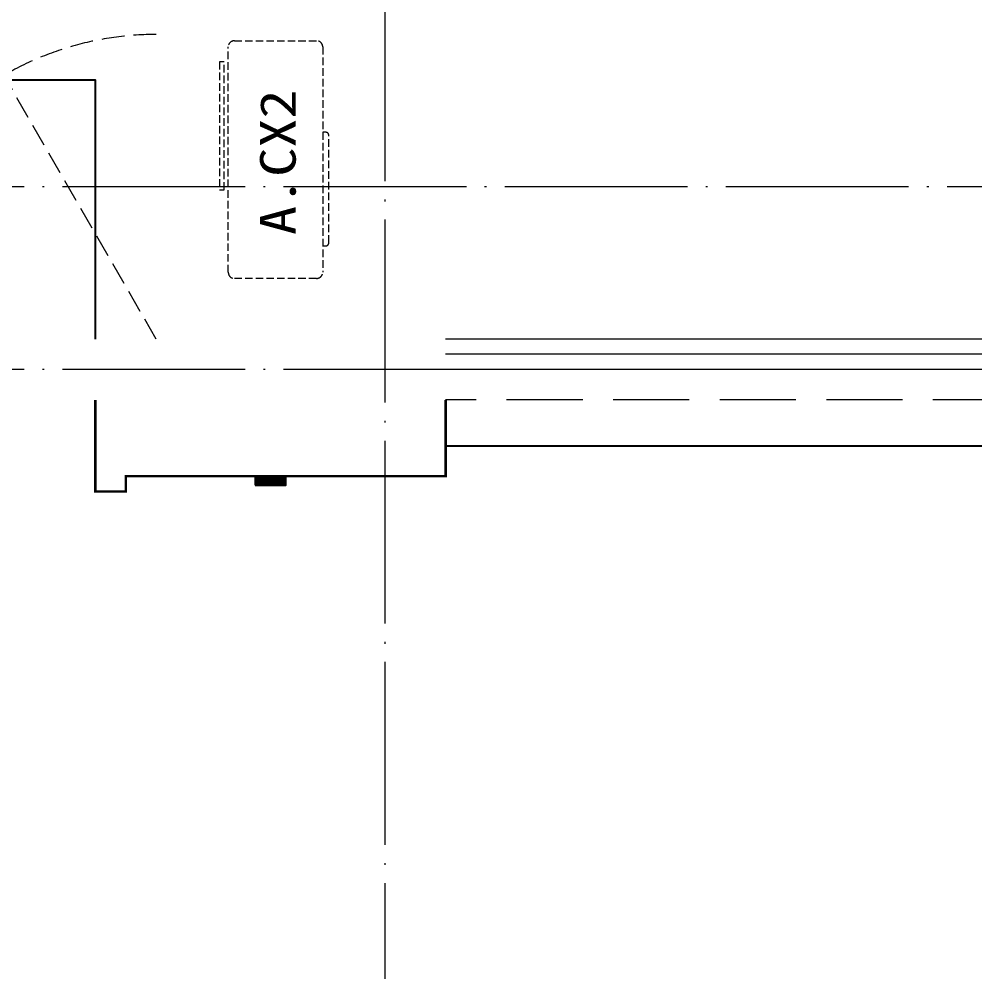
# Model space of a CAD drawing. Extents: x -518115 to 1124316, y -209821 to 1628073.
# Drawn here: x 855217 to 858354, y 593449 to 596599 of the extents above; entities that cross this region are included whole.
import ezdxf

# ---------------------------------------------------------------- set-up
doc = ezdxf.new("R2010")
doc.units = 0
doc.header["$LTSCALE"] = 1000
doc.header["$MEASUREMENT"] = 0
doc.linetypes.add('DASH', pattern=[0.35, 0.25, -0.1])
doc.linetypes.add('DOTE', pattern=[2.42, 2, -0.2, 0.02, -0.2])
for name, color, linetype, lineweight in [('DOTE', 19, 'DOTE', 9), ('WINDOW', 144, 'Continuous', 15), ('平面-栏杆', 135, 'Continuous', 15), ('平面-看线', 45, 'Continuous', 15), ('平面-空调预留孔', 173, 'Continuous', 15)]:
    doc.layers.add(name, color=color, linetype=linetype, lineweight=lineweight)
for name, color, linetype in [('看线', 251, 'Continuous'), ('立面', 73, 'Continuous'), ('铝合金', 144, 'Continuous')]:
    doc.layers.add(name, color=color, linetype=linetype)
doc.styles.add('黑体', font='')
doc.styles.get('黑体').set_extended_font_data('SimHei')

# ---------------------------------------------------------------- blocks, each defined once
blk = doc.blocks.new('ferre')
at = {"layer": '平面-空调预留孔', "linetype": 'DASH', "ltscale": 0.1}
for p, q in [((93392.7, 115403.5), (93392.7, 115393.5)), ((93765.6, 115393.5), (93765.6, 115403.5)), ((93402.7, 115383.5), (93755.6, 115383.5))]:
    blk.add_line(p, q, dxfattribs=at)
blk.add_lwpolyline([(93996.7, 115742.6), (93576.8, 115742.6), (93576.8, 115727.5), (93996.7, 115727.5)], close=True, dxfattribs=at)
blk.add_lwpolyline([(94045.9, 115403.5), (93305.9, 115403.5, -0.414214), (93285.9, 115423.5), (93285.9, 115693.5, -0.414214), (93305.9, 115713.5), (94045.9, 115713.5, -0.414214), (94065.9, 115693.5), (94065.9, 115423.5, -0.414214)], format="xyb", close=True, dxfattribs=at)
for centre, start, end in [((93402.7, 115393.5), 180, 270), ((93755.6, 115393.5), 270, 0)]:
    blk.add_arc(centre, 10, start, end, dxfattribs=at)
at = {"layer": '平面-空调预留孔', "color": 251, "linetype": 'DASH', "ltscale": 0.1, "true_color": 0x636466, "style": '黑体', "width": 1.2}
blk.add_text('A.CX2', height=117.05, dxfattribs=at).set_placement((93428.3, 115492.1))
blk = doc.blocks.new('fergve')
at = {"layer": '平面-空调预留孔', "linetype": 'DASH', "ltscale": 0.1}
blk.add_blockref('ferre', (25670, -60415.8), dxfattribs=at)
blk = doc.blocks.new('GDGDRGDGDRGDR')
at = {"layer": '平面-空调预留孔', "rotation": 90}
blk.add_blockref('fergve', (503900.7, 322375.3), dxfattribs=at)
blk = doc.blocks.new('HFHFTHFD')
at = {"layer": 'DOTE', "linetype": 'DOTE', "ltscale": 0.3}
for p, q in [((449116.6, 601748.8), (449116.6, 593448.8)), ((472616.6, 596048.8), (418616.6, 596048.8)), ((472616.6, 595448.8), (418616.6, 595448.8))]:
    blk.add_line(p, q, dxfattribs=at)

msp = doc.modelspace()

# ---------------------------------------------------------------- hatches: boundary and pattern name
at = {"layer": '立面'}
h = msp.add_hatch(dxfattribs=at)
h.set_pattern_fill('ANSI31', color=251, scale=2)
h.set_pattern_definition([(45, (-32233.731, -200496.6543), (-2.24506403, 2.24506403), [])])
h.paths.add_polyline_path([(855991.6, 595068.8), (856091.6, 595068.8), (856091.6, 595098.8), (855991.6, 595098.8)])

# ---------------------------------------------------------------- linework, layer by layer
at = {"color": 30, "const_width": 8}
msp.add_lwpolyline([(855466.6, 595348.8), (855466.6, 595048.8), (855566.6, 595048.8), (855566.6, 595098.8), (856616.6, 595098.8), (856616.6, 595348.8)], dxfattribs=at)
at = {"layer": '平面-栏杆'}
for points in [[(861266.6, 595498.8), (856616.6, 595498.8)], [(861266.6, 595448.8), (856616.6, 595448.8)]]:
    msp.add_lwpolyline(points, dxfattribs=at)
at = {"layer": '平面-看线', "linetype": 'DASH'}
msp.add_lwpolyline([(861266.6, 595348.8), (856616.6, 595348.8)], dxfattribs=at)
at = {"layer": '看线', "color": 202, "ltscale": 0.5}
msp.add_lwpolyline([(856616.6, 595198.8), (861266.6, 595198.8)], dxfattribs=at)
at = {"layer": '立面', "color": 251}
msp.add_lwpolyline([(855991.6, 595068.8), (856091.6, 595068.8), (856091.6, 595098.8), (855991.6, 595098.8)], close=True, dxfattribs=at)
at = {"layer": '铝合金', "color": 6}
msp.add_lwpolyline([(855991.6, 595068.8), (856091.6, 595068.8), (856091.6, 595098.8), (855991.6, 595098.8)], close=True, dxfattribs=at)

# ---------------------------------------------------------------- block references
msp.add_blockref('GDGDRGDGDRGDR', (407300, 154416.7))

# ---------------------------------------------------------------- next in the draw order: linework, layer by layer
at = {"layer": 'WINDOW', "color": 250, "linetype": 'DASH', "ltscale": 0.3}
msp.add_lwpolyline([(855666.6, 595548.8), (855166.6, 596414.8, -0.131652), (855666.6, 596548.8)], format="xyb", dxfattribs=at)
at = {"layer": '平面-看线'}
msp.add_lwpolyline([(861266.6, 595548.8), (856616.6, 595548.8)], dxfattribs=at)
at = {"layer": '看线', "color": 202, "ltscale": 0.5}
msp.add_lwpolyline([(855466.6, 595548.8), (855466.6, 596398.8), (852916.6, 596398.8)], dxfattribs=at)

# ---------------------------------------------------------------- next in the draw order: block references
msp.add_blockref('HFHFTHFD', (407300, 0))

doc.saveas('drawing.dxf')
